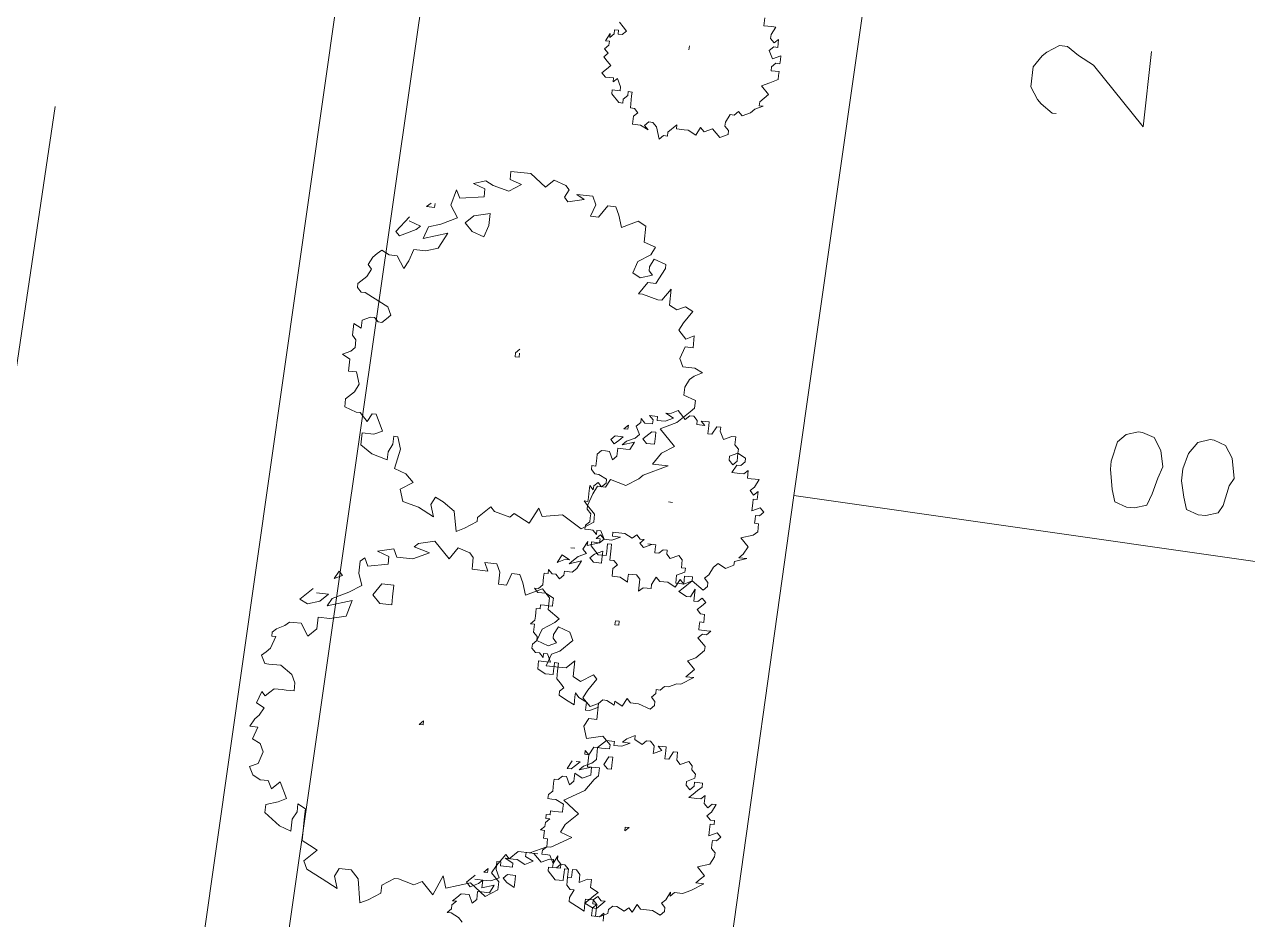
# Model space of a CAD drawing. Header units: metres. Extents: x -977055 to 805873, y -1033982 to 242021.
# Drawn here: x 2668.04 to 2684.3, y 803.49 to 815.4 of the extents above; entities that cross this region are included whole.
import ezdxf

# ---------------------------------------------------------------- set-up
doc = ezdxf.new("R2010")
doc.units = ezdxf.units.M
for name, color, linetype in [('PDF_acera', 7, 'Continuous'), ('PDF_areas por lote', 7, 'Continuous'), ('PDF_COTAS', 7, 'Continuous'), ('PDF_linea de centro', 7, 'Continuous'), ('PDF_LOTES', 7, 'Continuous'), ('PDF_PLANTAS', 7, 'Continuous')]:
    doc.layers.add(name, color=color, linetype=linetype)

# ---------------------------------------------------------------- blocks, each defined once
blk = doc.blocks.new('CALLE')
at = {"layer": 'PDF_acera', "lineweight": 9}
for points in [[(-159.8184, -288.985536), (-157.320576, -216.294624), (-158.632992, -214.897536), (-189.707616, -213.839136), (-191.062368, -215.151552), (-193.517856, -286.868736)], [(-190.342656, -219.385152), (-190.215648, -215.532576), (-189.368928, -214.728192), (-159.014016, -215.786592), (-158.209632, -216.633312), (-158.33664, -220.443552)]]:
    blk.add_lwpolyline(points, dxfattribs=at)
at = {"layer": 'PDF_areas por lote', "lineweight": 9}
blk.add_lwpolyline([(-170.021376, -222.221664), (-170.021376, -222.179328), (-169.936704, -222.05232), (-169.894368, -222.009984), (-169.76736, -221.925312), (-169.55568, -221.925312), (-169.428672, -222.009984), (-169.386336, -222.05232), (-169.301664, -222.179328), (-169.301664, -222.264), (-169.386336, -222.391008), (-169.471008, -222.560352), (-170.063712, -223.153056), (-169.259328, -223.153056)], dxfattribs=at)
at = {"layer": 'PDF_COTAS', "lineweight": 9}
for points in [[(-174.085632, -223.491744), (-174.043296, -223.618752), (-173.916288, -223.661088), (-173.746944, -223.703424), (-173.619936, -223.74576), (-173.450592, -223.703424), (-173.323584, -223.618752), (-173.281248, -223.491744), (-173.281248, -223.449408), (-173.323584, -223.3224), (-173.408256, -223.237728), (-173.619936, -223.195392), (-173.704608, -223.195392), (-173.916288, -223.237728), (-174.043296, -223.280064), (-174.085632, -223.407072)], [(-174.085632, -223.491744), (-174.043296, -223.618752), (-173.916288, -223.661088), (-173.746944, -223.703424), (-173.619936, -223.74576), (-173.450592, -223.703424), (-173.323584, -223.618752), (-173.281248, -223.491744), (-173.281248, -223.449408), (-173.323584, -223.3224), (-173.408256, -223.237728), (-173.619936, -223.195392), (-173.704608, -223.195392), (-173.916288, -223.237728), (-174.043296, -223.280064), (-174.085632, -223.407072)], [(-174.085632, -224.253792), (-174.043296, -224.3808), (-173.958624, -224.423136), (-173.746944, -224.465472), (-173.662272, -224.507808), (-173.450592, -224.465472), (-173.323584, -224.3808), (-173.281248, -224.253792), (-173.281248, -224.211456), (-173.323584, -224.084448), (-173.450592, -223.999776), (-173.619936, -223.95744), (-173.746944, -223.95744), (-173.916288, -223.999776), (-174.043296, -224.042112), (-174.085632, -224.16912)], [(-174.085632, -224.253792), (-174.043296, -224.3808), (-173.958624, -224.423136), (-173.746944, -224.465472), (-173.662272, -224.507808), (-173.450592, -224.465472), (-173.323584, -224.3808), (-173.281248, -224.253792), (-173.281248, -224.211456), (-173.323584, -224.084448), (-173.450592, -223.999776), (-173.619936, -223.95744), (-173.746944, -223.95744), (-173.916288, -223.999776), (-174.043296, -224.042112), (-174.085632, -224.16912)]]:
    blk.add_lwpolyline(points, close=True, dxfattribs=at)
at = {"layer": 'PDF_linea de centro', "lineweight": 9}
blk.add_lwpolyline([(-174.254976, -211.552992), (-171.079776, -211.68)], dxfattribs=at)
at = {"layer": 'PDF_LOTES', "lineweight": 20}
for points in [[(-190.342656, -219.385152), (-190.681344, -228.953088), (-174.678336, -229.503456), (-174.339648, -219.893184)], [(-174.339648, -219.893184), (-174.678336, -229.503456), (-158.675328, -230.053824), (-158.33664, -220.443552)]]:
    blk.add_lwpolyline(points, close=True, dxfattribs=at)
at = {"layer": 'PDF_PLANTAS', "lineweight": 9}
for points in [[(-177.218496, -218.115072), (-177.133824, -218.199744), (-177.091488, -218.157408), (-177.133824, -217.988064), (-177.006816, -217.945728), (-176.922144, -217.988064), (-176.922144, -218.072736), (-176.7528, -218.072736), (-176.795136, -217.988064), (-176.710464, -217.903392), (-176.625792, -217.945728), (-176.498784, -218.0304), (-176.456448, -217.988064), (-176.54112, -217.861056), (-176.498784, -217.776384), (-176.32944, -217.776384), (-176.414112, -217.691712), (-176.414112, -217.649376), (-176.414112, -217.480032), (-176.287104, -217.522368), (-176.244768, -217.60704), (-176.11776, -217.734048), (-176.033088, -217.691712), (-175.990752, -217.564704), (-176.075424, -217.522368), (-176.11776, -217.522368), (-176.160096, -217.564704), (-176.202432, -217.480032), (-176.160096, -217.353024), (-176.033088, -217.39536), (-175.948416, -217.522368), (-175.90608, -217.564704), (-175.821408, -217.437696), (-175.6944, -217.437696), (-175.609728, -217.353024), (-175.6944, -217.18368), (-175.567392, -217.141344), (-175.48272, -217.099008), (-175.48272, -217.014336), (-175.609728, -216.972), (-175.609728, -216.887328), (-175.48272, -216.887328), (-175.398048, -216.844992), (-175.398048, -216.717984), (-175.48272, -216.76032), (-175.48272, -216.590976), (-175.440384, -216.590976), (-175.355712, -216.590976), (-175.313376, -216.54864), (-175.27104, -216.421632), (-175.398048, -216.33696), (-175.228704, -216.167616), (-175.27104, -215.998272), (-175.313376, -215.955936), (-175.355712, -216.12528), (-175.440384, -215.955936), (-175.440384, -215.786592), (-175.355712, -215.744256), (-175.398048, -215.574912), (-175.440384, -215.70192), (-175.525056, -215.70192), (-175.567392, -215.49024), (-175.48272, -215.447904), (-175.525056, -215.405568), (-175.652064, -215.405568), (-175.779072, -215.447904), (-175.863744, -215.320896), (-175.948416, -215.151552), (-176.033088, -215.109216), (-175.948416, -215.363232), (-176.11776, -215.320896), (-176.160096, -215.151552), (-176.160096, -215.024544), (-176.287104, -215.024544), (-176.371776, -214.939872), (-176.244768, -214.8552), (-176.244768, -214.770528), (-176.244768, -214.728192), (-176.287104, -214.685856), (-176.32944, -214.601184), (-176.371776, -214.558848), (-176.414112, -214.558848), (-176.414112, -214.601184), (-176.54112, -214.558848), (-176.583456, -214.516512), (-176.625792, -214.474176), (-176.710464, -214.516512), (-176.710464, -214.558848), (-176.710464, -214.685856), (-176.795136, -214.812864), (-176.879808, -214.8552), (-176.96448, -214.8552), (-176.96448, -214.770528), (-176.96448, -214.728192), (-176.96448, -214.685856), (-176.96448, -214.64352), (-177.006816, -214.601184), (-177.049152, -214.558848), (-177.006816, -214.516512), (-177.133824, -214.474176), (-177.17616, -214.558848), (-177.260832, -214.516512), (-177.303168, -214.474176), (-177.38784, -214.43184), (-177.38784, -214.516512), (-177.514848, -214.474176), (-177.557184, -214.558848), (-177.641856, -214.601184), (-177.768864, -214.558848), (-177.8112, -214.474176), (-177.895872, -214.516512), (-177.938208, -214.601184), (-177.938208, -214.685856), (-178.02288, -214.728192), (-177.938208, -214.812864), (-178.107552, -214.897536), (-178.149888, -214.812864), (-178.192224, -214.685856), (-178.276896, -214.685856), (-178.403904, -214.8552), (-178.44624, -214.982208), (-178.319232, -214.982208), (-178.23456, -215.024544), (-178.149888, -215.024544), (-178.192224, -215.109216), (-178.276896, -215.109216), (-178.530912, -215.109216), (-178.573248, -215.193888), (-178.615584, -215.27856), (-178.742592, -215.151552), (-178.827264, -215.193888), (-178.911936, -215.363232), (-178.996608, -215.532576), (-178.8696, -215.49024), (-178.784928, -215.532576), (-178.784928, -215.659584), (-178.8696, -215.744256), (-179.123616, -215.786592), (-179.08128, -215.871264), (-178.996608, -215.998272), (-178.911936, -215.998272), (-178.827264, -216.12528), (-178.827264, -216.167616), (-178.8696, -216.33696), (-178.827264, -216.421632), (-178.954272, -216.54864), (-178.742592, -216.633312), (-178.8696, -216.675648), (-178.784928, -216.929664), (-178.911936, -217.099008), (-178.827264, -217.226016), (-178.742592, -217.226016), (-178.65792, -217.141344), (-178.573248, -217.18368), (-178.44624, -217.268352), (-178.488576, -217.310688), (-178.403904, -217.39536), (-178.403904, -217.522368), (-178.319232, -217.691712), (-178.319232, -217.734048), (-178.192224, -217.945728), (-178.149888, -217.81872), (-178.065216, -217.861056), (-177.938208, -217.988064), (-177.8112, -217.81872), (-177.684192, -218.0304), (-177.557184, -218.115072), (-177.514848, -218.157408), (-177.430176, -218.157408), (-177.430176, -218.0304), (-177.303168, -218.0304), (-177.218496, -218.072736)], [(-173.196576, -218.707776), (-173.15424, -218.792448), (-173.111904, -218.707776), (-173.111904, -218.580768), (-173.027232, -218.538432), (-172.900224, -218.580768), (-172.900224, -218.66544), (-172.773216, -218.66544), (-172.815552, -218.580768), (-172.73088, -218.496096), (-172.646208, -218.538432), (-172.5192, -218.623104), (-172.476864, -218.538432), (-172.5192, -218.45376), (-172.476864, -218.369088), (-172.30752, -218.369088), (-172.434528, -218.284416), (-172.434528, -218.24208), (-172.392192, -218.072736), (-172.392192, -218.0304), (-172.265184, -218.115072), (-172.265184, -218.199744), (-172.09584, -218.284416), (-172.053504, -218.284416), (-172.011168, -218.157408), (-172.09584, -218.115072), (-172.138176, -218.115072), (-172.180512, -218.157408), (-172.222848, -218.0304), (-172.180512, -217.945728), (-172.053504, -217.988064), (-171.968832, -218.115072), (-171.88416, -218.157408), (-171.841824, -218.0304), (-171.67248, -218.0304), (-171.630144, -217.945728), (-171.714816, -217.776384), (-171.587808, -217.734048), (-171.503136, -217.691712), (-171.503136, -217.60704), (-171.630144, -217.522368), (-171.630144, -217.437696), (-171.503136, -217.480032), (-171.418464, -217.437696), (-171.418464, -217.268352), (-171.4608, -217.353024), (-171.503136, -217.18368), (-171.4608, -217.141344), (-171.376128, -217.18368), (-171.333792, -217.141344), (-171.291456, -217.014336), (-171.376128, -216.929664), (-171.24912, -216.76032), (-171.24912, -216.54864), (-171.333792, -216.54864), (-171.376128, -216.675648), (-171.4608, -216.54864), (-171.418464, -216.379296), (-171.376128, -216.294624), (-171.418464, -216.167616), (-171.4608, -216.294624), (-171.545472, -216.294624), (-171.587808, -216.040608), (-171.503136, -215.998272), (-171.67248, -215.955936), (-171.799488, -216.040608), (-171.88416, -215.871264), (-171.926496, -215.744256), (-172.053504, -215.70192), (-171.968832, -215.955936), (-172.138176, -215.871264), (-172.180512, -215.744256), (-172.180512, -215.617248), (-172.30752, -215.574912), (-172.392192, -215.532576), (-172.265184, -215.447904), (-172.265184, -215.363232), (-172.222848, -215.27856), (-172.265184, -215.236224), (-172.30752, -215.193888), (-172.392192, -215.151552), (-172.434528, -215.193888), (-172.5192, -215.151552), (-172.603872, -215.06688), (-172.646208, -215.06688), (-172.688544, -215.109216), (-172.688544, -215.151552), (-172.73088, -215.236224), (-172.815552, -215.405568), (-172.900224, -215.447904), (-172.94256, -215.405568), (-172.984896, -215.363232), (-172.984896, -215.320896), (-172.94256, -215.27856), (-172.94256, -215.236224), (-172.984896, -215.151552), (-173.069568, -215.151552), (-173.027232, -215.06688), (-173.15424, -215.06688), (-173.196576, -215.109216), (-173.281248, -215.109216), (-173.323584, -215.06688), (-173.36592, -214.982208), (-173.408256, -215.06688), (-173.535264, -215.06688), (-173.535264, -215.151552), (-173.662272, -215.193888), (-173.746944, -215.151552), (-173.831616, -215.06688), (-173.916288, -215.06688), (-173.958624, -215.193888), (-173.958624, -215.236224), (-174.043296, -215.320896), (-173.958624, -215.363232), (-173.958624, -215.405568), (-174.127968, -215.49024), (-174.170304, -215.405568), (-174.170304, -215.27856), (-174.297312, -215.27856), (-174.381984, -215.405568), (-174.42432, -215.574912), (-174.339648, -215.574912), (-174.254976, -215.617248), (-174.170304, -215.617248), (-174.170304, -215.659584), (-174.297312, -215.70192), (-174.508992, -215.659584), (-174.551328, -215.786592), (-174.636, -215.871264), (-174.720672, -215.744256), (-174.84768, -215.786592), (-174.890016, -215.955936), (-174.974688, -216.12528), (-174.84768, -216.082944), (-174.763008, -216.12528), (-174.805344, -216.209952), (-174.890016, -216.33696), (-175.101696, -216.379296), (-175.05936, -216.463968), (-174.974688, -216.590976), (-174.932352, -216.590976), (-174.805344, -216.717984), (-174.84768, -216.76032), (-174.890016, -216.929664), (-174.84768, -216.972), (-174.932352, -217.141344), (-174.763008, -217.226016), (-174.84768, -217.268352), (-174.805344, -217.480032), (-174.932352, -217.691712), (-174.84768, -217.81872), (-174.763008, -217.81872), (-174.678336, -217.734048), (-174.551328, -217.776384), (-174.466656, -217.81872), (-174.466656, -217.903392), (-174.381984, -217.945728), (-174.42432, -218.115072), (-174.339648, -218.24208), (-174.297312, -218.284416), (-174.170304, -218.538432), (-174.170304, -218.369088), (-174.043296, -218.45376), (-173.958624, -218.580768), (-173.78928, -218.411424), (-173.704608, -218.580768), (-173.5776, -218.707776), (-173.535264, -218.750112), (-173.450592, -218.750112), (-173.408256, -218.623104), (-173.323584, -218.623104), (-173.238912, -218.66544)], [(-175.652064, -215.193888), (-175.736736, -215.151552), (-175.6944, -215.236224)], [(-175.736736, -215.786592), (-175.736736, -215.659584), (-175.863744, -215.574912), (-175.948416, -215.659584), (-175.948416, -215.786592), (-175.863744, -215.786592)], [(-171.714816, -216.379296), (-171.757152, -216.209952), (-171.841824, -216.12528), (-171.926496, -216.209952), (-171.968832, -216.33696), (-171.841824, -216.379296)], [(-177.133824, -216.252288), (-177.17616, -216.209952), (-177.17616, -216.252288)], [(-178.615584, -217.099008), (-178.65792, -217.056672), (-178.65792, -217.099008)], [(-178.65792, -217.39536), (-178.65792, -217.310688), (-178.700256, -217.268352), (-178.742592, -217.310688), (-178.784928, -217.39536), (-178.700256, -217.39536)], [(-175.90608, -219.131136), (-175.863744, -219.173472), (-175.863744, -219.131136), (-175.863744, -219.046464), (-175.821408, -219.046464), (-175.779072, -219.046464), (-175.779072, -219.0888), (-175.6944, -219.0888), (-175.6944, -219.046464), (-175.652064, -219.004128), (-175.609728, -219.046464), (-175.567392, -219.0888), (-175.525056, -219.046464), (-175.567392, -219.004128), (-175.567392, -218.961792), (-175.440384, -218.961792), (-175.525056, -218.919456), (-175.525056, -218.87712), (-175.48272, -218.792448), (-175.440384, -218.834784), (-175.355712, -218.919456), (-175.313376, -218.919456), (-175.313376, -218.834784), (-175.355712, -218.834784), (-175.398048, -218.834784), (-175.398048, -218.792448), (-175.398048, -218.750112), (-175.313376, -218.750112), (-175.27104, -218.834784), (-175.228704, -218.834784), (-175.228704, -218.792448), (-175.144032, -218.792448), (-175.101696, -218.750112), (-175.144032, -218.66544), (-175.101696, -218.623104), (-175.05936, -218.623104), (-175.05936, -218.580768), (-175.101696, -218.538432), (-175.101696, -218.496096), (-175.05936, -218.496096), (-175.017024, -218.496096), (-175.017024, -218.411424), (-175.017024, -218.45376), (-175.05936, -218.369088), (-175.017024, -218.326752), (-174.974688, -218.369088), (-174.974688, -218.326752), (-174.932352, -218.284416), (-174.974688, -218.24208), (-174.932352, -218.157408), (-174.932352, -218.0304), (-174.974688, -218.0304), (-174.974688, -218.115072), (-175.017024, -218.0304), (-175.017024, -217.945728), (-174.974688, -217.903392), (-175.017024, -217.861056), (-175.017024, -217.903392), (-175.05936, -217.903392), (-175.101696, -217.776384), (-175.05936, -217.776384), (-175.144032, -217.734048), (-175.186368, -217.776384), (-175.228704, -217.691712), (-175.27104, -217.649376), (-175.313376, -217.60704), (-175.27104, -217.734048), (-175.355712, -217.691712), (-175.398048, -217.649376), (-175.398048, -217.564704), (-175.440384, -217.564704), (-175.48272, -217.522368), (-175.440384, -217.480032), (-175.440384, -217.437696), (-175.398048, -217.39536), (-175.440384, -217.39536), (-175.440384, -217.353024), (-175.48272, -217.353024), (-175.525056, -217.353024), (-175.567392, -217.353024), (-175.609728, -217.310688), (-175.609728, -217.268352), (-175.652064, -217.310688), (-175.652064, -217.353024), (-175.652064, -217.39536), (-175.6944, -217.480032), (-175.736736, -217.480032), (-175.779072, -217.480032), (-175.779072, -217.437696), (-175.779072, -217.39536), (-175.779072, -217.353024), (-175.821408, -217.353024), (-175.821408, -217.310688), (-175.863744, -217.310688), (-175.90608, -217.310688), (-175.948416, -217.310688), (-175.990752, -217.268352), (-175.990752, -217.310688), (-176.075424, -217.310688), (-176.11776, -217.353024), (-176.160096, -217.353024), (-176.202432, -217.310688), (-176.244768, -217.310688), (-176.287104, -217.353024), (-176.287104, -217.39536), (-176.32944, -217.437696), (-176.287104, -217.437696), (-176.287104, -217.480032), (-176.371776, -217.522368), (-176.371776, -217.480032), (-176.371776, -217.39536), (-176.456448, -217.39536), (-176.498784, -217.480032), (-176.498784, -217.564704), (-176.456448, -217.564704), (-176.414112, -217.564704), (-176.371776, -217.564704), (-176.371776, -217.60704), (-176.456448, -217.60704), (-176.54112, -217.60704), (-176.583456, -217.649376), (-176.625792, -217.691712), (-176.668128, -217.649376), (-176.710464, -217.649376), (-176.7528, -217.734048), (-176.795136, -217.81872), (-176.710464, -217.81872), (-176.668128, -217.81872), (-176.710464, -217.861056), (-176.7528, -217.945728), (-176.837472, -217.945728), (-176.837472, -217.988064), (-176.795136, -218.072736), (-176.7528, -218.072736), (-176.710464, -218.115072), (-176.710464, -218.157408), (-176.7528, -218.24208), (-176.710464, -218.24208), (-176.7528, -218.326752), (-176.668128, -218.369088), (-176.710464, -218.411424), (-176.710464, -218.496096), (-176.7528, -218.623104), (-176.710464, -218.66544), (-176.668128, -218.66544), (-176.625792, -218.623104), (-176.583456, -218.66544), (-176.54112, -218.66544), (-176.54112, -218.707776), (-176.498784, -218.750112), (-176.498784, -218.792448), (-176.456448, -218.87712), (-176.456448, -218.919456), (-176.371776, -219.046464), (-176.371776, -218.961792), (-176.32944, -219.004128), (-176.287104, -219.046464), (-176.202432, -218.961792), (-176.160096, -219.046464), (-176.075424, -219.131136), (-176.033088, -219.131136), (-175.990752, -219.0888), (-175.948416, -219.046464), (-175.90608, -219.0888)], [(-175.228704, -217.522368), (-175.313376, -217.480032), (-175.27104, -217.564704), (-175.27104, -217.60704)], [(-178.065216, -219.469824), (-178.02288, -219.51216), (-177.980544, -219.469824), (-178.02288, -219.385152), (-177.980544, -219.385152), (-177.895872, -219.385152), (-177.895872, -219.427488), (-177.853536, -219.427488), (-177.853536, -219.385152), (-177.8112, -219.342816), (-177.768864, -219.385152), (-177.684192, -219.427488), (-177.684192, -219.385152), (-177.726528, -219.342816), (-177.684192, -219.30048), (-177.59952, -219.30048), (-177.641856, -219.258144), (-177.641856, -219.215808), (-177.641856, -219.131136), (-177.59952, -219.173472), (-177.557184, -219.215808), (-177.514848, -219.258144), (-177.472512, -219.258144), (-177.472512, -219.173472), (-177.514848, -219.173472), (-177.557184, -219.131136), (-177.514848, -219.0888), (-177.472512, -219.0888), (-177.430176, -219.173472), (-177.38784, -219.173472), (-177.345504, -219.131136), (-177.303168, -219.131136), (-177.260832, -219.0888), (-177.303168, -219.004128), (-177.260832, -218.961792), (-177.17616, -218.961792), (-177.17616, -218.919456), (-177.260832, -218.87712), (-177.260832, -218.834784), (-177.17616, -218.834784), (-177.133824, -218.834784), (-177.133824, -218.750112), (-177.17616, -218.792448), (-177.218496, -218.707776), (-177.17616, -218.707776), (-177.133824, -218.707776), (-177.091488, -218.66544), (-177.091488, -218.623104), (-177.133824, -218.580768), (-177.091488, -218.496096), (-177.049152, -218.496096), (-177.091488, -218.411424), (-177.133824, -218.369088), (-177.133824, -218.45376), (-177.17616, -218.369088), (-177.17616, -218.284416), (-177.133824, -218.284416), (-177.133824, -218.199744), (-177.17616, -218.24208), (-177.218496, -218.24208), (-177.218496, -218.157408), (-177.218496, -218.115072), (-177.303168, -218.115072), (-177.345504, -218.115072), (-177.38784, -218.072736), (-177.430176, -217.988064), (-177.472512, -217.945728), (-177.430176, -218.072736), (-177.514848, -218.072736), (-177.557184, -217.988064), (-177.514848, -217.903392), (-177.59952, -217.903392), (-177.641856, -217.861056), (-177.557184, -217.81872), (-177.557184, -217.776384), (-177.59952, -217.734048), (-177.59952, -217.691712), (-177.641856, -217.691712), (-177.684192, -217.691712), (-177.726528, -217.691712), (-177.768864, -217.649376), (-177.8112, -217.649376), (-177.8112, -217.691712), (-177.8112, -217.734048), (-177.853536, -217.81872), (-177.895872, -217.81872), (-177.938208, -217.81872), (-177.938208, -217.776384), (-177.938208, -217.734048), (-177.938208, -217.691712), (-177.980544, -217.691712), (-177.980544, -217.649376), (-178.02288, -217.649376), (-178.02288, -217.691712), (-178.065216, -217.649376), (-178.107552, -217.649376), (-178.149888, -217.60704), (-178.149888, -217.649376), (-178.23456, -217.649376), (-178.23456, -217.691712), (-178.276896, -217.691712), (-178.319232, -217.691712), (-178.361568, -217.649376), (-178.403904, -217.649376), (-178.403904, -217.691712), (-178.403904, -217.734048), (-178.488576, -217.776384), (-178.403904, -217.81872), (-178.44624, -217.81872), (-178.488576, -217.861056), (-178.530912, -217.81872), (-178.530912, -217.734048), (-178.573248, -217.734048), (-178.65792, -217.81872), (-178.65792, -217.903392), (-178.615584, -217.903392), (-178.573248, -217.903392), (-178.530912, -217.903392), (-178.530912, -217.945728), (-178.615584, -217.945728), (-178.700256, -217.945728), (-178.742592, -217.988064), (-178.742592, -218.0304), (-178.827264, -217.988064), (-178.8696, -217.988064), (-178.911936, -218.072736), (-178.954272, -218.157408), (-178.8696, -218.157408), (-178.827264, -218.157408), (-178.827264, -218.24208), (-178.8696, -218.284416), (-178.996608, -218.284416), (-178.996608, -218.326752), (-178.954272, -218.411424), (-178.911936, -218.411424), (-178.8696, -218.45376), (-178.8696, -218.496096), (-178.911936, -218.580768), (-178.8696, -218.623104), (-178.911936, -218.66544), (-178.827264, -218.707776), (-178.8696, -218.750112), (-178.8696, -218.87712), (-178.911936, -218.961792), (-178.8696, -219.004128), (-178.827264, -219.004128), (-178.784928, -218.961792), (-178.742592, -219.004128), (-178.65792, -219.046464), (-178.700256, -219.046464), (-178.65792, -219.0888), (-178.65792, -219.173472), (-178.615584, -219.258144), (-178.530912, -219.385152), (-178.530912, -219.30048), (-178.488576, -219.342816), (-178.44624, -219.385152), (-178.361568, -219.30048), (-178.319232, -219.427488), (-178.23456, -219.469824), (-178.192224, -219.469824), (-178.149888, -219.427488), (-178.107552, -219.427488), (-178.065216, -219.427488)], [(-174.593664, -219.554496), (-174.551328, -219.596832), (-174.508992, -219.554496), (-174.551328, -219.469824), (-174.466656, -219.469824), (-174.42432, -219.469824), (-174.42432, -219.51216), (-174.339648, -219.51216), (-174.381984, -219.469824), (-174.339648, -219.427488), (-174.297312, -219.469824), (-174.21264, -219.51216), (-174.21264, -219.469824), (-174.21264, -219.427488), (-174.21264, -219.385152), (-174.127968, -219.385152), (-174.170304, -219.342816), (-174.170304, -219.30048), (-174.170304, -219.215808), (-174.085632, -219.258144), (-174.085632, -219.30048), (-174.043296, -219.342816), (-174.00096, -219.342816), (-173.958624, -219.258144), (-174.00096, -219.258144), (-174.043296, -219.258144), (-174.085632, -219.215808), (-174.043296, -219.173472), (-174.00096, -219.173472), (-173.958624, -219.258144), (-173.916288, -219.258144), (-173.873952, -219.215808), (-173.78928, -219.215808), (-173.78928, -219.173472), (-173.831616, -219.0888), (-173.746944, -219.046464), (-173.704608, -219.046464), (-173.704608, -219.004128), (-173.78928, -218.961792), (-173.78928, -218.919456), (-173.704608, -218.919456), (-173.662272, -218.919456), (-173.662272, -218.834784), (-173.704608, -218.87712), (-173.704608, -218.792448), (-173.662272, -218.792448), (-173.619936, -218.750112), (-173.619936, -218.707776), (-173.662272, -218.66544), (-173.5776, -218.580768), (-173.619936, -218.496096), (-173.619936, -218.45376), (-173.662272, -218.538432), (-173.704608, -218.45376), (-173.704608, -218.369088), (-173.662272, -218.369088), (-173.662272, -218.284416), (-173.704608, -218.326752), (-173.746944, -218.326752), (-173.746944, -218.24208), (-173.704608, -218.199744), (-173.746944, -218.199744), (-173.78928, -218.157408), (-173.873952, -218.199744), (-173.916288, -218.157408), (-173.958624, -218.072736), (-174.00096, -218.0304), (-173.958624, -218.157408), (-174.043296, -218.115072), (-174.043296, -218.072736), (-174.043296, -217.988064), (-174.127968, -217.988064), (-174.170304, -217.945728), (-174.085632, -217.903392), (-174.085632, -217.861056), (-174.085632, -217.81872), (-174.127968, -217.776384), (-174.170304, -217.776384), (-174.254976, -217.776384), (-174.254976, -217.734048), (-174.297312, -217.734048), (-174.339648, -217.776384), (-174.339648, -217.81872), (-174.381984, -217.903392), (-174.42432, -217.903392), (-174.466656, -217.861056), (-174.42432, -217.81872), (-174.466656, -217.776384), (-174.508992, -217.776384), (-174.466656, -217.734048), (-174.551328, -217.734048), (-174.593664, -217.734048), (-174.636, -217.734048), (-174.636, -217.691712), (-174.678336, -217.734048), (-174.720672, -217.734048), (-174.763008, -217.776384), (-174.805344, -217.776384), (-174.84768, -217.776384), (-174.890016, -217.734048), (-174.932352, -217.734048), (-174.932352, -217.776384), (-174.932352, -217.81872), (-174.974688, -217.861056), (-174.932352, -217.861056), (-174.932352, -217.903392), (-175.017024, -217.945728), (-175.05936, -217.903392), (-175.05936, -217.81872), (-175.101696, -217.81872), (-175.186368, -217.903392), (-175.186368, -217.988064), (-175.144032, -217.988064), (-175.101696, -217.988064), (-175.05936, -217.988064), (-175.05936, -218.0304), (-175.101696, -218.0304), (-175.228704, -218.0304), (-175.228704, -218.072736), (-175.27104, -218.115072), (-175.313376, -218.072736), (-175.398048, -218.072736), (-175.398048, -218.157408), (-175.440384, -218.24208), (-175.398048, -218.24208), (-175.355712, -218.24208), (-175.355712, -218.326752), (-175.398048, -218.369088), (-175.525056, -218.369088), (-175.48272, -218.411424), (-175.48272, -218.496096), (-175.440384, -218.496096), (-175.355712, -218.538432), (-175.398048, -218.580768), (-175.398048, -218.66544), (-175.440384, -218.750112), (-175.355712, -218.792448), (-175.398048, -218.834784), (-175.355712, -218.919456), (-175.440384, -219.046464), (-175.398048, -219.0888), (-175.355712, -219.0888), (-175.313376, -219.046464), (-175.27104, -219.0888), (-175.186368, -219.131136), (-175.144032, -219.173472), (-175.186368, -219.258144), (-175.144032, -219.342816), (-175.101696, -219.342816), (-175.05936, -219.469824), (-175.05936, -219.385152), (-175.017024, -219.427488), (-174.932352, -219.469824), (-174.84768, -219.385152), (-174.805344, -219.51216), (-174.763008, -219.554496), (-174.720672, -219.554496), (-174.678336, -219.554496), (-174.678336, -219.51216), (-174.636, -219.51216), (-174.593664, -219.51216)], [(-175.144032, -217.945728), (-175.186368, -217.861056), (-175.228704, -217.81872), (-175.27104, -217.861056), (-175.27104, -217.945728), (-175.228704, -217.945728)], [(-177.260832, -217.988064), (-177.303168, -217.988064), (-177.303168, -218.0304)], [(-173.916288, -217.945728), (-173.958624, -217.903392), (-174.00096, -217.945728), (-173.958624, -217.988064), (-173.916288, -218.0304)], [(-173.78928, -218.072736), (-173.831616, -218.0304), (-173.831616, -218.072736)], [(-177.303168, -218.284416), (-177.303168, -218.24208), (-177.38784, -218.199744), (-177.430176, -218.24208), (-177.430176, -218.284416), (-177.38784, -218.284416)], [(-175.863744, -218.199744), (-175.863744, -218.157408), (-175.90608, -218.157408), (-175.90608, -218.199744)], [(-173.831616, -218.369088), (-173.831616, -218.326752), (-173.916288, -218.24208), (-173.958624, -218.284416), (-173.958624, -218.369088), (-173.873952, -218.369088)], [(-178.02288, -218.538432), (-178.02288, -218.496096), (-178.065216, -218.496096)]]:
    blk.add_lwpolyline(points, close=True, dxfattribs=at)
for points in [[(-175.863744, -214.939872), (-175.990752, -214.812864), (-176.033088, -214.897536), (-175.990752, -215.024544), (-175.90608, -215.109216), (-175.90608, -214.982208)], [(-171.841824, -215.532576), (-172.011168, -215.405568), (-172.053504, -215.447904), (-171.968832, -215.617248), (-171.926496, -215.659584), (-171.88416, -215.532576)], [(-171.67248, -215.744256), (-171.714816, -215.70192), (-171.714816, -215.786592), (-171.67248, -215.786592)], [(-179.038944, -218.369088), (-178.954272, -218.369088), (-178.996608, -218.326752), (-178.996608, -218.24208), (-178.911936, -218.24208), (-178.911936, -218.284416), (-178.827264, -218.369088), (-178.827264, -218.326752), (-178.784928, -218.284416), (-178.827264, -218.24208), (-178.8696, -218.24208), (-178.8696, -218.284416), (-178.911936, -218.24208), (-178.8696, -218.157408), (-178.827264, -218.199744), (-178.784928, -218.24208), (-178.742592, -218.284416), (-178.700256, -218.199744), (-178.615584, -218.199744), (-178.615584, -218.157408), (-178.65792, -218.072736), (-178.573248, -218.072736), (-178.530912, -218.0304), (-178.530912, -217.988064), (-178.615584, -217.988064), (-178.615584, -217.945728), (-178.530912, -217.945728), (-178.488576, -217.903392), (-178.488576, -217.861056), (-178.530912, -217.861056), (-178.530912, -217.81872), (-178.530912, -217.776384), (-178.488576, -217.776384), (-178.44624, -217.776384), (-178.44624, -217.734048), (-178.488576, -217.649376), (-178.403904, -217.564704), (-178.403904, -217.60704), (-178.403904, -217.480032), (-178.44624, -217.480032), (-178.488576, -217.564704), (-178.530912, -217.480032), (-178.488576, -217.39536), (-178.488576, -217.353024), (-178.488576, -217.268352), (-178.530912, -217.353024), (-178.573248, -217.353024), (-178.573248, -217.226016), (-178.530912, -217.226016), (-178.530912, -217.18368), (-178.615584, -217.18368), (-178.700256, -217.226016), (-178.742592, -217.141344), (-178.742592, -217.056672), (-178.827264, -217.056672), (-178.784928, -217.18368), (-178.8696, -217.141344), (-178.8696, -217.056672), (-178.8696, -217.014336), (-178.954272, -217.014336), (-178.996608, -216.972), (-178.911936, -216.929664), (-178.911936, -216.887328), (-178.911936, -216.844992), (-178.954272, -216.802656), (-178.996608, -216.76032), (-178.996608, -216.802656), (-179.038944, -216.76032), (-179.08128, -216.76032), (-179.123616, -216.717984), (-179.123616, -216.76032), (-179.165952, -216.844992), (-179.208288, -216.887328)], [(-173.111904, -216.844992), (-173.15424, -216.802656), (-173.196576, -216.802656), (-173.196576, -216.844992), (-173.15424, -216.844992)], [(-178.700256, -216.972), (-178.784928, -216.887328), (-178.827264, -216.929664), (-178.784928, -217.014336), (-178.742592, -217.056672), (-178.742592, -216.972)], [(-169.55568, -217.522368), (-169.598016, -217.564704), (-169.640352, -217.60704), (-169.682688, -217.564704), (-169.682688, -217.522368), (-169.640352, -217.522368), (-169.640352, -217.480032), (-169.682688, -217.480032), (-169.725024, -217.437696), (-169.682688, -217.437696), (-169.76736, -217.39536), (-169.76736, -217.437696), (-169.809696, -217.437696), (-169.852032, -217.39536), (-169.894368, -217.437696), (-169.936704, -217.39536), (-169.97904, -217.437696), (-170.021376, -217.480032), (-170.063712, -217.437696), (-170.106048, -217.39536), (-170.148384, -217.437696), (-170.148384, -217.480032), (-170.148384, -217.522368), (-170.19072, -217.522368), (-170.148384, -217.564704), (-170.233056, -217.60704), (-170.275392, -217.60704), (-170.275392, -217.522368), (-170.317728, -217.522368), (-170.4024, -217.60704), (-170.4024, -217.649376), (-170.360064, -217.649376), (-170.317728, -217.691712), (-170.275392, -217.691712), (-170.275392, -217.734048), (-170.317728, -217.734048), (-170.444736, -217.734048), (-170.444736, -217.776384), (-170.487072, -217.81872), (-170.529408, -217.776384), (-170.61408, -217.776384), (-170.61408, -217.861056), (-170.656416, -217.945728), (-170.61408, -217.903392), (-170.571744, -217.945728), (-170.571744, -217.988064), (-170.61408, -218.0304), (-170.741088, -218.072736), (-170.698752, -218.115072), (-170.698752, -218.157408), (-170.656416, -218.157408), (-170.571744, -218.24208), (-170.61408, -218.24208), (-170.61408, -218.326752), (-170.61408, -218.369088), (-170.656416, -218.45376), (-170.571744, -218.496096), (-170.61408, -218.538432), (-170.571744, -218.623104), (-170.656416, -218.707776), (-170.61408, -218.792448), (-170.571744, -218.792448), (-170.529408, -218.750112), (-170.487072, -218.750112), (-170.4024, -218.792448), (-170.4024, -218.834784), (-170.360064, -218.87712), (-170.4024, -218.919456), (-170.360064, -219.004128), (-170.317728, -219.046464), (-170.275392, -219.131136), (-170.275392, -219.0888), (-170.233056, -219.0888), (-170.148384, -219.173472), (-170.063712, -219.0888), (-170.021376, -219.173472), (-169.97904, -219.258144), (-169.936704, -219.258144), (-169.894368, -219.258144), (-169.894368, -219.173472), (-169.852032, -219.173472), (-169.809696, -219.215808), (-169.809696, -219.258144), (-169.76736, -219.258144), (-169.725024, -219.258144), (-169.76736, -219.173472), (-169.682688, -219.131136), (-169.640352, -219.173472), (-169.640352, -219.215808), (-169.55568, -219.215808), (-169.598016, -219.173472), (-169.55568, -219.131136), (-169.513344, -219.131136), (-169.428672, -219.173472), (-169.428672, -219.131136), (-169.428672, -219.046464), (-169.344, -219.046464)], [(-175.144032, -217.649376), (-175.144032, -217.60704), (-175.144032, -217.649376)], [(-177.38784, -217.861056), (-177.472512, -217.81872), (-177.472512, -217.861056), (-177.430176, -217.903392), (-177.38784, -217.945728), (-177.38784, -217.903392)], [(-169.725024, -218.284416), (-169.76736, -218.284416)], [(-174.551328, -218.623104), (-174.551328, -218.580768), (-174.551328, -218.623104)], [(-169.428672, -219.173472), (-169.428672, -219.173472)]]:
    blk.add_lwpolyline(points, dxfattribs=at)

msp = doc.modelspace()

# ---------------------------------------------------------------- block references
at = {"xscale": 1.255773352820658, "yscale": 1.255773352820658, "zscale": 1.255773352820658, "rotation": 83.85573648860341}
msp.add_blockref('CALLE', (2427.15058, 1056.36283, 1015.371), dxfattribs=at)

doc.saveas('drawing.dxf')
